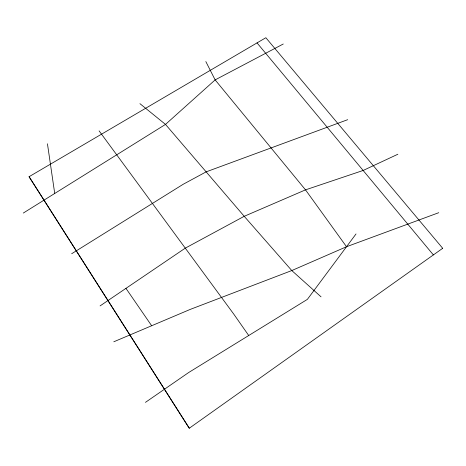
<?xml version="1.0" encoding="UTF-8"?>
<svg xmlns="http://www.w3.org/2000/svg" width="466" height="466" viewBox="0 0 466 466"><rect width="100%" height="100%" fill="white"/><g stroke="black" fill="none" stroke-linecap="round" stroke-linejoin="round"><path stroke-width="0.7" d="M356.024 233.949L307.368 299.376L188.771 372.462L145.444 402.362M100.091 305.9L185.252 248.157L244.219 216.3L305.51 189.86L363.136 170.469L397.859 154.24M23.3 213.055L165.5 124.405L215.141 79.896L283.264 44.008M71.665 253.737L183.208 184.262L206.141 171.855L347.688 119.686M438.756 212.7L346.523 246.724L291.786 270.554L190.314 309.366L113.797 341.788M139.94 103.662L165.5 124.405L244.219 216.3L291.786 270.554L321.039 296.825M257.034 42.895L433.374 254.919M99.101 130.876L233.804 314.171L248.722 335.514M346.523 246.724L305.51 189.86L215.141 79.896L205.838 61.57M125.954 288.361L151.66 325.746M29.131 176.672L189.347 428.184M47.45 143.784L54.72 193.466M442.7 248.302L189.219 428.277L29.008 176.742L265.847 37.723L442.7 248.302"/></g></svg>
